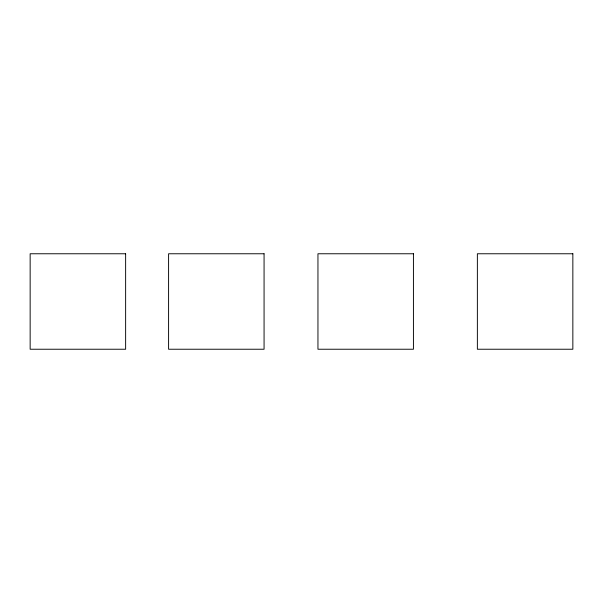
<?xml version="1.0" encoding="UTF-8"?>
<svg xmlns="http://www.w3.org/2000/svg" width="603" height="603" viewBox="0 0 603 603"><rect width="100%" height="100%" fill="white"/><g stroke="black" fill="none" stroke-linecap="round" stroke-linejoin="round"><path stroke-width="0.9" d="M125.628 253.765L30.15 253.765L30.15 349.235L125.628 349.235L125.628 253.765M264.069 253.765L168.591 253.765L168.591 349.235L264.069 349.235L264.069 253.765M413.432 253.765L317.954 253.765L317.954 349.235L413.432 349.235L413.432 253.765M572.85 253.765L477.372 253.765L477.372 349.235L572.85 349.235L572.85 253.765"/></g></svg>
